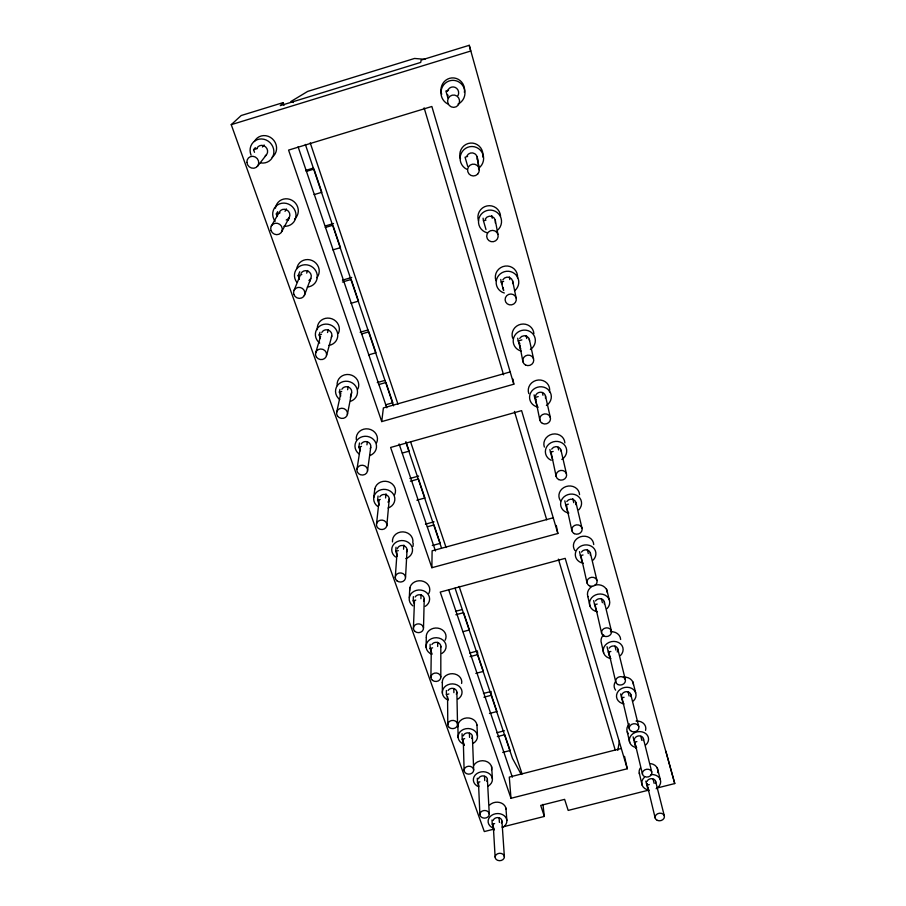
<?xml version="1.0" encoding="UTF-8"?>
<svg xmlns="http://www.w3.org/2000/svg" width="906" height="906" viewBox="0 0 906 906"><rect width="100%" height="100%" fill="white"/><g stroke="black" fill="none" stroke-linecap="round" stroke-linejoin="round"><path stroke-width="1.36" d="M440.814 677.088L440.826 646.295M437.677 646.488L437.7 642.286M556.295 525.435L557.858 533.487L431.868 567.722L432.117 550.825L553.373 517.734M430.905 677.405L431.29 649.398M431.935 653.747L430.078 648.503L430.146 644.302M426.08 647.246L426.284 637.711M423.498 628.107L424.235 598.843M420.916 598.696L421.041 594.585M413.396 628.424L414.506 600.542M414.393 604.177L413.193 600.78L413.363 596.658M413.068 546.318L413.193 543.521M409.319 597.462L409.784 587.688M405.537 577.326L407.066 549.727M403.555 549.229L403.816 545.084M395.254 577.643L397.021 552.785M397.36 556.058L395.707 551.38L396.013 547.213M386.794 525.888A5.243 4.734 4.7 0 0 380.067 520.27A5.243 4.734 4.7 0 0 378.153 528.255A5.243 4.734 4.7 0 0 386.794 525.888L389.274 498.855M385.582 497.972L385.99 493.815M376.545 523.747L379.059 500.678M379.308 505.05L377.598 500.191L378.062 496.012M373.793 497.337L374.801 488.923M512.989 379.116L513.804 384.212L381.732 421.596L383.385 407.927L510.418 371.856M367.474 471.256A5.357 4.904 8 0 0 360.577 465.424A5.357 4.904 8 0 0 358.663 473.713A5.357 4.904 8 0 0 367.474 471.256L370.735 447.371M366.941 444.846L367.338 442.083M356.998 469.025L360.316 447.847M360.158 450.916L358.821 447.134L359.489 442.966M617.801 750.361L619.432 741.108M350.362 397.587L350.871 394.925M347.394 414.518L351.619 392.74M347.598 389.739L348.164 386.998M336.704 412.173L340.826 393.193M340.735 396.024L339.342 392.105L339.954 389.342M326.522 355.526L331.789 336.058M327.53 332.536L328.3 329.852M315.594 353.08L320.599 336.285M320.362 338.47L319.127 334.982L319.954 332.275M309.659 281.585L310.656 278.935M304.348 295.503L310.747 278.482M306.681 273.114L307.712 270.532M294.099 290.26L299.943 276.024M299.422 279.263L298.131 275.639L299.761 271.732M288.108 220.158L289.354 217.802M281.732 231.676L289.354 217.361M285.016 211.347L286.375 208.912M271.234 226.194L278.686 213.284M277.191 216.477L276.307 213.963L277.655 211.653M257.349 166.421L266.296 154.994M262.434 146.999L264.133 144.971M254.495 152.321L253.567 149.705L255.345 147.655M283.997 105.3L283.091 102.627L280.305 105.64L420.746 62.412L421.097 60.124L469.251 45.3L674.755 783.554L656.997 788.039M493.849 829.16L484.302 831.561L231.245 124.666L241.189 115.526L283.091 102.627M231.245 124.666L470.678 51.042L469.251 45.3M253.567 149.705L257.372 148.55M448.493 90.215L445.888 91.019L447.847 97.757M306.024 170.305L313.487 168.04M306.217 171.427L313.974 169.071L321.811 192.299L314.099 194.62M276.307 213.963L280.045 212.842M467.609 156.455L465.061 157.225L467.689 166.296M325.458 225.922L333.544 223.51M325.277 227.497L332.91 225.209M332.887 249.886L340.475 247.644L333.363 226.534M485.99 229.558L483.476 220.838L485.978 220.101M298.131 275.639L301.8 274.563M342.434 280.18L351.721 277.451M342.434 282.015L351.2 279.433L358.516 301.109L351.041 303.295M319.127 334.982L321.528 334.28M503.158 287.768L503.623 290.464L501.199 282.083L503.668 281.37M360.146 332.242L367.983 329.965M361.471 333.986L368.878 331.834L375.945 352.785L368.583 354.903M339.342 392.105L341.709 391.426M520.044 346.228L520.576 349.003L518.232 340.939L521.867 339.897M377.27 382.592L384.993 380.384M378.674 384.586L385.967 382.502L392.808 402.774L385.56 404.835M358.821 447.134L361.528 446.375M536.884 405.378L534.642 397.609L538.209 396.601M402.321 453.057L409.116 451.143L406.035 441.992M409.897 478.493L418.629 476.058M410.429 481.233L418.515 478.991L424.914 497.983L416.885 500.203M377.598 500.191L380.26 499.455M552.615 459.716L550.452 452.219L553.17 451.46M425.446 524.189L434.053 521.822M427.372 526.771L434.008 524.948L440.225 543.351L432.298 545.514M395.707 551.38L398.323 550.655M567.779 512.105L565.684 504.869L568.368 504.144M413.193 600.78L415.763 600.089M582.411 562.66L580.395 555.684L583.034 554.97M455.514 611.323L462.151 609.545M455.854 614.744L463.6 612.66L469.433 629.964L463.023 631.675M430.078 648.503L432.615 647.835M595.933 608.798L596.544 611.482L594.596 604.744L597.19 604.053M469.704 653.045L477.564 650.961M470.112 656.624L477.745 654.596L477.621 652.173M475.82 673.385L483.408 671.391L478.175 655.887M448.198 699.704L446.398 694.63L448.889 693.973M609.251 654.551L610.202 658.651L608.311 652.127L610.87 651.459M483.453 693.475L491.199 691.448M483.929 697.212L491.448 695.242L491.279 692.716M489.466 713.486L496.941 711.538L491.448 695.242M620.633 693.928L621.573 697.948L624.087 697.292M464.37 745.423L462.207 739.285L464.653 738.65M496.805 732.75L504.449 730.768M497.337 736.612L504.755 734.698L510.089 750.519L502.717 752.422M478.73 786L477.473 782.433L479.886 781.821M633.113 736.838L634.404 742.252L636.873 741.618M621.323 748.469L509.285 777.099L510.984 798.288L627.28 768.752L624.528 756.374M494.291 829.964L492.252 824.211L494.642 823.611M645.842 781.097L646.827 785.196L649.262 784.573M502.037 827.099L544.347 816.431L542.943 804.347M648.798 790.1L568.187 810.417L564.619 799.364L540.689 805.411L544.347 816.431M424.959 59.32L414.54 58.46L307.689 91.393L290.883 101.529L293.397 102.514M521.233 774.449L512.513 758.458L455.072 588.198M381.732 421.596L288.572 150.102L431.856 106.489L513.804 384.212M431.868 567.722L390.611 447.462L521.607 410.633L557.858 533.487M510.984 798.288L440.225 592.082L565.197 558.356L627.28 768.752M298.097 146.795L386.794 407.779M399.082 443.917L435.469 550.984M448.663 589.795L512.343 777.167M305.356 144.428L393.555 405.865M405.775 442.06L441.505 547.971M310.214 142.842L397.938 404.144M410.531 441.664L446.08 547.53M459.127 586.397L522.105 773.996M424.121 107.837L503.566 374.824M514.449 411.415L546.714 519.829M558.402 559.138L615.265 750.225M621.573 697.948L623.396 704.245M634.404 742.252L636.171 748.345L635.185 744.268M646.827 785.196L648.537 791.085L647.541 786.974M665.876 751.176L674.755 783.554M657.224 767.665L660.315 779.636A9.536 7.769 -10.5 0 1 656.125 788.741M632.864 681.776L635.661 692.728M655.582 781.278L664.313 815.853M606.612 589.138L609.308 599.851M643.385 738.571L651.754 771.98M653.113 779.262L654.132 783.35M630.78 694.46L638.775 726.578M640.814 736.306L641.822 740.361M617.756 648.866L625.321 679.591M628.13 691.991L629.115 695.989M604.279 601.697L611.403 630.927M614.981 646.057L615.967 650.123M655.208 818.129L646.839 783.486A4.519 3.681 -10.5 0 0 647.258 784.358M590.338 552.887L596.963 580.474M601.391 598.56L602.377 602.671M634.823 742.184L642.501 774.324M587.36 549.546L588.3 553.555M575.899 502.343L581.992 528.164M629.364 729.002L621.765 696.805A4.666 3.93 -10.8 0 1 621.641 695.785M639.285 773.09L642.116 785.117M608.594 651.267L615.763 682.082M627.235 731.867L629.715 742.535M572.796 498.651L573.736 502.671M607.054 646.703L608.311 652.127M560.939 449.976L566.465 473.861M594.97 604.177L601.675 633.487M593.657 600.61L594.596 604.744M558.017 447.27L558.628 449.942M601.505 643.498L603.656 653.056M545.423 395.673L550.327 417.473M587.077 583.124L580.871 555.446A4.904 4.36 -11.6 0 0 581.346 556.477M579.5 551.663L580.395 555.684M587.869 596.578L589.953 606.023M542.354 392.502L542.966 395.265M571.935 530.893L566.273 504.982A4.994 4.507 -12 0 0 566.771 506.058M564.812 500.837L565.684 504.869M529.331 339.342L533.555 358.867M556.216 476.692L551.154 452.694A5.074 4.677 -12.5 0 1 550.984 451.482M526.137 335.798L526.703 338.516M549.885 449.535L550.452 452.219M512.626 280.86L516.114 297.915A5.629 5.459 -17 0 1 509.297 304.79A5.629 5.459 -17 0 1 506.703 295.707A5.629 5.459 -17 0 1 516.114 297.915M539.897 420.395L535.469 398.481A5.176 4.858 -13.4 0 0 535.99 399.637M534.087 394.835L534.642 397.609M509.308 276.953L509.818 279.58M522.943 361.89L519.206 342.242A5.266 5.04 -15.1 0 0 519.738 343.442M517.722 338.21L518.232 340.939M495.265 220.09L497.96 234.461A5.753 5.674 -29.5 0 1 491.041 241.619A5.753 5.674 -29.5 0 1 488.334 232.151A5.753 5.674 -29.5 0 1 497.96 234.461M491.777 215.605L492.252 218.244M500.746 279.444L501.199 282.083M477.213 156.908L479.048 168.369M477.428 158.369L479.274 169.898M483.079 218.176L483.476 220.838M505.944 808.061L506.862 820.462M501.935 821.051L504.382 856.838A4.632 3.715 -3.7 0 1 497.496 860.281A4.632 3.715 -3.7 0 1 497.394 853.848A4.632 3.715 -3.7 0 1 504.382 856.838M499.127 818.175L499.399 822.41M491.641 766.453L492.4 778.877M493.204 824.109L495.129 857.155M492.015 819.975L492.252 824.211M487.394 779.477L489.285 814.166A4.711 3.839 -3.2 0 1 482.298 817.71A4.711 3.839 -3.2 0 1 482.162 811.074A4.711 3.839 -3.2 0 1 489.285 814.166M484.517 776.374L484.733 780.587M476.964 724.902L477.462 735.921M478.481 782.558L479.886 814.483M477.292 778.22L477.473 782.433M472.388 736.544L473.679 770.032A4.79 3.964 -2.5 0 1 466.59 773.69A4.79 3.964 -2.5 0 1 466.409 766.827A4.79 3.964 -2.5 0 1 473.679 770.032M469.421 733.203L469.568 737.382M463.272 739.636L464.11 770.349M462.06 733.701L462.207 739.285M457.858 725.038L458.119 737.461M456.873 692.173L457.53 724.358M453.815 688.537L453.883 692.66M447.564 696.669L447.791 724.675M446.375 690.485L446.398 694.63M442.343 682.105L442.366 693.101M528.798 393.612A10.759 10.113 -13.7 0 1 538.357 380.01A10.759 10.113 -13.7 0 1 549.455 391.936M374.767 489.161A10.442 9.524 5.2 0 1 388.04 481.686A10.442 9.524 5.2 0 1 394.608 494.823M426.284 637.428A9.898 8.607 -0.5 0 1 437.847 628.13A9.898 8.607 -0.5 0 1 445.118 640.236M442.343 682.83A9.739 8.335 -1.6 0 1 452.502 673.702A9.739 8.335 -1.6 0 1 461.63 683.452M392.491 541.924A10.249 9.207 2.7 0 1 403.011 531.879A10.249 9.207 2.7 0 1 412.808 542.683M478.538 220.894A11.393 11.291 -43.5 0 1 486.952 205.945A11.393 11.291 -43.5 0 1 500.565 216.149M441.686 94.281A12.254 11.801 86.5 0 1 451.8 77.927A12.254 11.801 86.5 0 1 464.393 92.412M317.372 329.625A11.121 10.521 21.9 0 1 329.863 318.255A11.121 10.521 21.9 0 1 338.47 333.238M254.405 141.495A12.163 11.427 51.6 0 1 272.31 138.765A12.163 11.427 51.6 0 1 272.083 157.27M650.689 763.633A9.411 7.701 -10.5 0 1 657.563 772.603M639.511 774.03A9.411 7.701 -10.5 0 1 640.259 768.095M489.75 804.936A9.275 7.565 -3.7 0 1 499.704 802.501A9.275 7.565 -3.7 0 1 506.012 809.035M587.892 596.669A10.034 8.788 -11.3 0 1 592.082 586.375M594.449 585.299A10.034 8.788 -11.3 0 1 607.405 592.818M457.892 726.759A9.581 8.063 -2.4 0 1 466.669 717.948A9.581 8.063 -2.4 0 1 476.986 725.242M601.437 643.215A9.875 8.494 -11.1 0 1 603.623 634.778M610.474 631.72A9.875 8.494 -11.1 0 1 620.644 639.477M460.475 158.822A11.789 11.574 -86.3 0 1 470.463 143.08A11.789 11.574 -86.3 0 1 482.739 156.987M615.593 690.157A9.706 8.222 -10.8 0 1 615.265 681.912M623.487 677.11A9.706 8.222 -10.8 0 1 633.441 684.608M544.359 447.077A10.566 9.762 -12.7 0 1 552.445 434.144A10.566 9.762 -12.7 0 1 564.88 442.887M560.542 500.871A10.385 9.422 -12.1 0 1 566.069 486.533A10.385 9.422 -12.1 0 1 579.557 494.619M275.447 208.199A11.755 11.144 42.9 0 1 292.094 200.339A11.755 11.144 42.9 0 1 294.609 219.026M356.285 439.58A10.646 9.853 8.8 0 1 368.448 428.968A10.646 9.853 8.8 0 1 376.568 442.887M495.922 280.622A11.155 10.895 -19.9 0 1 505.208 266.07A11.155 10.895 -19.9 0 1 517.507 277.938M512.66 338.165A10.951 10.498 -15.4 0 1 520.905 324.269A10.951 10.498 -15.4 0 1 533.906 333.702M296.817 268.652A11.416 10.849 32.1 0 1 312.31 260.611A11.416 10.849 32.1 0 1 316.874 277.712M409.682 590.486A10.079 8.901 0.8 0 1 421.381 580.882A10.079 8.901 0.8 0 1 428.855 593.419M575.004 550.633A10.204 9.094 -11.7 0 1 580.508 536.76A10.204 9.094 -11.7 0 1 593.724 544.563M337.179 385.605A10.872 10.193 14.2 0 1 349.501 374.62A10.872 10.193 14.2 0 1 357.87 389.059M473.838 765.298A9.422 7.814 -3.1 0 1 485.276 761.051A9.422 7.814 -3.1 0 1 491.584 769.84M636.069 721.04A9.558 7.95 -10.7 0 1 645.57 730.372M628.243 733.679A9.558 7.95 -10.7 0 1 629.421 723.917M646.918 781.561A4.519 3.681 -10.5 0 1 652.513 778.752A4.519 3.681 -10.5 0 1 655.502 783.192M650.995 774.551A9.536 7.769 -10.5 0 1 660.315 779.613M648.968 790.089A9.536 7.769 -10.5 0 1 644.347 777.382M493.17 820.417A4.451 3.613 -3.7 0 1 499.127 817.801A4.451 3.613 -3.7 0 1 501.369 822.875M493.385 828.141A9.4 7.633 -3.7 0 1 489.886 816.861A9.4 7.633 -3.7 0 1 504.246 815.728A9.4 7.633 -3.7 0 1 502.728 827.405M361.177 444.042A5.119 4.723 8.6 0 1 368.04 442.105A5.119 4.723 8.6 0 1 370.294 448.527M359.014 453.917A10.804 9.977 8.6 0 1 358.595 438.606A10.804 9.977 8.6 0 1 374.948 441.256A10.804 9.977 8.6 0 1 369.648 455.65M621.822 694.755A4.666 3.93 -10.8 0 1 627.586 691.765A4.666 3.93 -10.8 0 1 630.723 696.51M624.03 703.849A9.841 8.301 -10.8 0 1 617.28 692.796A9.841 8.301 -10.8 0 1 631.652 688.345A9.841 8.301 -10.8 0 1 633.396 700.95M463.317 735.842A4.598 3.851 -2.5 0 1 469.444 733.067A4.598 3.851 -2.5 0 1 471.822 738.492M463.634 744.075A9.706 8.143 -2.5 0 1 459.886 732.048A9.706 8.143 -2.5 0 1 474.71 730.87A9.706 8.143 -2.5 0 1 473.283 743.305M609.138 648.152A4.745 4.066 -11 0 1 615.616 646.442A4.745 4.066 -11 0 1 617.201 651.98M610.938 658.56A10.011 8.584 -11 0 1 604.008 647.122A10.011 8.584 -11 0 1 618.617 642.547A10.011 8.584 -11 0 1 620.44 655.57M566.805 501.528A4.994 4.507 -12 0 1 575.876 504.687M568.866 513.056A10.532 9.524 -12 0 1 561.38 500.361A10.532 9.524 -12 0 1 576.703 495.344A10.532 9.524 -12 0 1 578.832 509.795M397.326 548.877A4.926 4.405 2.6 0 1 403.827 545.74A4.926 4.405 2.6 0 1 406.511 551.947M395.571 557.009A10.408 9.309 2.6 0 1 395.344 542.739A10.408 9.309 2.6 0 1 411.075 545.174A10.408 9.309 2.6 0 1 405.809 558.594M551.663 449.116A5.074 4.677 -12.5 0 1 561.108 451.188M551.21 460.293A10.725 9.875 -12.5 0 1 547.507 445.616A10.725 9.875 -12.5 0 1 563.86 444.291A10.725 9.875 -12.5 0 1 561.845 459.433M635.061 737.926A4.587 3.805 -10.6 0 1 640.814 736.114A4.587 3.805 -10.6 0 1 643.317 740.553M634.506 740.848A4.587 3.805 -10.6 0 1 634.574 738.866M636.703 747.665A9.683 8.029 -10.6 0 1 630.112 736.974A9.683 8.029 -10.6 0 1 644.268 732.66A9.683 8.029 -10.6 0 1 645.921 744.857M519.693 338.391A5.266 5.04 -15.1 0 1 529.523 340.645M521.143 351.052A11.121 10.634 -15.1 0 1 514.642 335.673A11.121 10.634 -15.1 0 1 531.845 332.808A11.121 10.634 -15.1 0 1 530.372 349.523M341.856 389.286A5.232 4.892 13.8 0 1 348.844 387.281A5.232 4.892 13.8 0 1 351.177 393.94M339.716 399.523A11.031 10.317 13.8 0 1 339.195 383.634A11.031 10.317 13.8 0 1 355.877 386.409A11.031 10.317 13.8 0 1 350.565 401.324M279.365 212.106A5.663 5.357 42.2 0 1 288.459 211.268A5.663 5.357 42.2 0 1 286.217 219.999M275.152 221.324A11.948 11.314 42.2 0 1 279.512 203.895A11.948 11.314 42.2 0 1 295.798 213.057A11.948 11.314 42.2 0 1 283.906 226.251M581.403 552.105A4.904 4.36 -11.6 0 1 590.304 555.152M583.373 563.249A10.351 9.196 -11.6 0 1 576.08 550.995A10.351 9.196 -11.6 0 1 591.165 546.125A10.351 9.196 -11.6 0 1 593.181 560.078M415.118 596.997A4.836 4.258 0.8 0 1 421.652 595.231A4.836 4.258 0.8 0 1 423.68 600.995M412.898 605.888A10.215 8.992 0.8 0 1 412.117 592.637A10.215 8.992 0.8 0 1 427.179 593.158A10.215 8.992 0.8 0 1 425.299 606.329M379.795 496.85A5.017 4.564 5.1 0 1 387.111 495.288A5.017 4.564 5.1 0 1 387.972 502.128M377.621 506.386A10.6 9.638 5.1 0 1 377.304 491.607A10.6 9.638 5.1 0 1 393.34 494.144A10.6 9.638 5.1 0 1 388.051 508.04M535.469 395.967A5.176 4.858 -13.4 0 1 541.777 392.332A5.176 4.858 -13.4 0 1 545.423 398.198M538.243 407.168A10.917 10.249 -13.4 0 1 530.723 392.683A10.917 10.249 -13.4 0 1 547.7 389.184A10.917 10.249 -13.4 0 1 546.397 405.492M300.996 273.442A5.493 5.21 31.4 0 1 309.41 272.106A5.493 5.21 31.4 0 1 308.923 280.464M296.817 282.321A11.585 11.008 31.4 0 1 300.599 265.786A11.585 11.008 31.4 0 1 316.783 273.068A11.585 11.008 31.4 0 1 307.349 287.055M502.796 279.852A5.368 5.232 -19.1 0 1 512.649 283.567M502.309 283.85A5.368 5.232 -19.1 0 1 502.117 282.502M504.336 293A11.336 11.042 -19.1 0 1 497.462 277.304A11.336 11.042 -19.1 0 1 514.665 273.657A11.336 11.042 -19.1 0 1 514.54 290.849M448.085 690.463A4.677 3.986 -1.6 0 1 454.416 688.787A4.677 3.986 -1.6 0 1 456.307 694.177M448.006 699.953A9.864 8.414 -1.6 0 1 444.133 687.518A9.864 8.414 -1.6 0 1 459.195 686.318A9.864 8.414 -1.6 0 1 457.813 699.172M595.514 600.95A4.824 4.202 -11.2 0 1 601.539 598.968A4.824 4.202 -11.2 0 1 604.234 603.883M597.394 611.72A10.181 8.879 -11.2 0 1 590.282 599.885A10.181 8.879 -11.2 0 1 605.117 595.163A10.181 8.879 -11.2 0 1 607.043 608.639M431.879 644.517A4.757 4.122 -0.6 0 1 437.745 642.581A4.757 4.122 -0.6 0 1 440.712 647.371M431.868 654.325A10.034 8.698 -0.6 0 1 427.836 641.471A10.034 8.698 -0.6 0 1 443.17 640.248A10.034 8.698 -0.6 0 1 441.834 653.532M448.142 95.889A5.9 5.685 86.5 0 1 447.53 94.484M447.451 91.438A5.9 5.685 86.5 0 1 455.005 87.316A5.9 5.685 86.5 0 1 457.983 95.651M447.892 104.031A12.446 12.005 86.5 0 1 443.578 84.983A12.446 12.005 86.5 0 1 462.422 85.141A12.446 12.005 86.5 0 1 457.994 104.111M478.493 778.809A4.519 3.737 -3.1 0 1 484.529 776.114A4.519 3.737 -3.1 0 1 486.839 781.368M478.753 786.782A9.547 7.882 -3.1 0 1 475.129 775.14A9.547 7.882 -3.1 0 1 489.716 773.984A9.547 7.882 -3.1 0 1 488.243 786.034M466.975 155.798A5.663 5.572 -85.7 0 1 477.269 159.841M466.817 169.286A11.959 11.755 -85.7 0 1 462.286 151.551A11.959 11.755 -85.7 0 1 480.259 150.068A11.959 11.755 -85.7 0 1 478.504 168.323M321.811 332.457A5.345 5.051 21.3 0 1 328.923 330.384A5.345 5.051 21.3 0 1 331.347 337.292M319.705 343.08A11.291 10.668 21.3 0 1 319.558 326.205A11.291 10.668 21.3 0 1 336.704 330.611A11.291 10.668 21.3 0 1 328.912 345.435M256.874 148.324A5.855 5.493 51 0 1 265.617 146.908A5.855 5.493 51 0 1 265.209 155.934M251.053 155.107A12.367 11.608 51 0 1 259.241 139.128A12.367 11.608 51 0 1 273.872 151.076A12.367 11.608 51 0 1 260.577 162.887M485.231 219.037A5.481 5.425 -39.4 0 1 495.31 222.91M486.873 232.695A11.574 11.461 -39.4 0 1 479.784 216.375A11.574 11.461 -39.4 0 1 497.303 212.616A11.574 11.461 -39.4 0 1 497.269 230.464M657.269 820.36A4.7 3.783 -10.3 0 0 664.426 816.838A4.7 3.783 -10.3 0 0 657.575 813.769A4.7 3.783 -10.3 0 0 657.269 820.36M631.527 731.391A4.858 4.043 -10.6 0 0 638.9 727.631A4.858 4.043 -10.6 0 0 631.776 724.336A4.858 4.043 -10.6 0 0 631.527 731.391M617.983 684.562A4.949 4.19 -10.8 0 0 625.457 680.678A4.949 4.19 -10.8 0 0 618.186 677.258A4.949 4.19 -10.8 0 0 617.983 684.562M574.313 533.657A5.221 4.677 -11.6 0 0 582.162 529.364A5.221 4.677 -11.6 0 0 574.415 525.525A5.221 4.677 -11.6 0 0 574.313 533.657M396.919 580.814A5.153 4.564 2.4 0 0 405.424 578.515A5.153 4.564 2.4 0 0 398.855 573.113A5.153 4.564 2.4 0 0 396.919 580.814M558.662 479.557A5.311 4.858 -12.1 0 0 566.635 475.118A5.311 4.858 -12.1 0 0 558.719 471.12A5.311 4.858 -12.1 0 0 558.662 479.557M644.619 776.635A4.779 3.907 -10.4 0 0 651.878 772.988A4.779 3.907 -10.4 0 0 644.891 769.806A4.779 3.907 -10.4 0 0 644.619 776.635M525.514 364.993A5.515 5.243 -14.1 0 0 533.747 360.226A5.515 5.243 -14.1 0 0 525.48 355.888A5.515 5.243 -14.1 0 0 525.514 364.993M337.496 416.013A5.47 5.085 12.8 0 0 346.93 415.763A5.47 5.085 12.8 0 0 341.721 408.232A5.47 5.085 12.8 0 0 337.496 416.013M271.03 230.554A5.934 5.606 39.9 0 0 280.917 232.887A5.934 5.606 39.9 0 0 277.53 223.34A5.934 5.606 39.9 0 0 271.03 230.554M589.398 585.786A5.119 4.507 -11.3 0 0 597.122 581.641A5.119 4.507 -11.3 0 0 589.546 577.949A5.119 4.507 -11.3 0 0 589.398 585.786M415.005 631.471A5.051 4.405 0.6 0 0 423.374 629.251A5.051 4.405 0.6 0 0 416.953 624.041A5.051 4.405 0.6 0 0 415.005 631.471M542.4 423.385A5.413 5.04 -12.8 0 0 550.508 418.776A5.413 5.04 -12.8 0 0 542.422 414.62A5.413 5.04 -12.8 0 0 542.4 423.385M293.861 294.45A5.753 5.447 29.2 0 0 303.533 296.67A5.753 5.447 29.2 0 0 300.282 287.508A5.753 5.447 29.2 0 0 293.861 294.45M449.308 727.529A4.87 4.1 -1.7 0 0 457.405 725.434A4.87 4.1 -1.7 0 0 451.279 720.587A4.87 4.1 -1.7 0 0 449.308 727.529M603.94 636.057A5.028 4.349 -11 0 0 611.539 632.048A5.028 4.349 -11 0 0 604.121 628.492A5.028 4.349 -11 0 0 603.94 636.057M432.468 680.349A4.96 4.247 -0.7 0 0 440.69 678.186A4.96 4.247 -0.7 0 0 434.416 673.169A4.96 4.247 -0.7 0 0 432.468 680.349M448.334 98.222A6.183 5.98 86.5 0 0 453.759 107.372A6.183 5.98 86.5 0 0 458.685 97.961A6.183 5.98 86.5 0 0 448.334 98.222M477.655 174.133A5.934 5.855 -83.2 0 0 474.823 164.269A5.934 5.855 -83.2 0 0 467.802 171.71A5.934 5.855 -83.2 0 0 477.655 174.133M316.432 357.077A5.606 5.266 19.8 0 0 326.058 356.817A5.606 5.266 19.8 0 0 320.69 348.991A5.606 5.266 19.8 0 0 316.432 357.077M246.896 162.434A6.149 5.764 49.2 0 0 256.217 167.395A6.149 5.764 49.2 0 0 255.299 157.021A6.149 5.764 49.2 0 0 246.896 162.434"/></g></svg>
